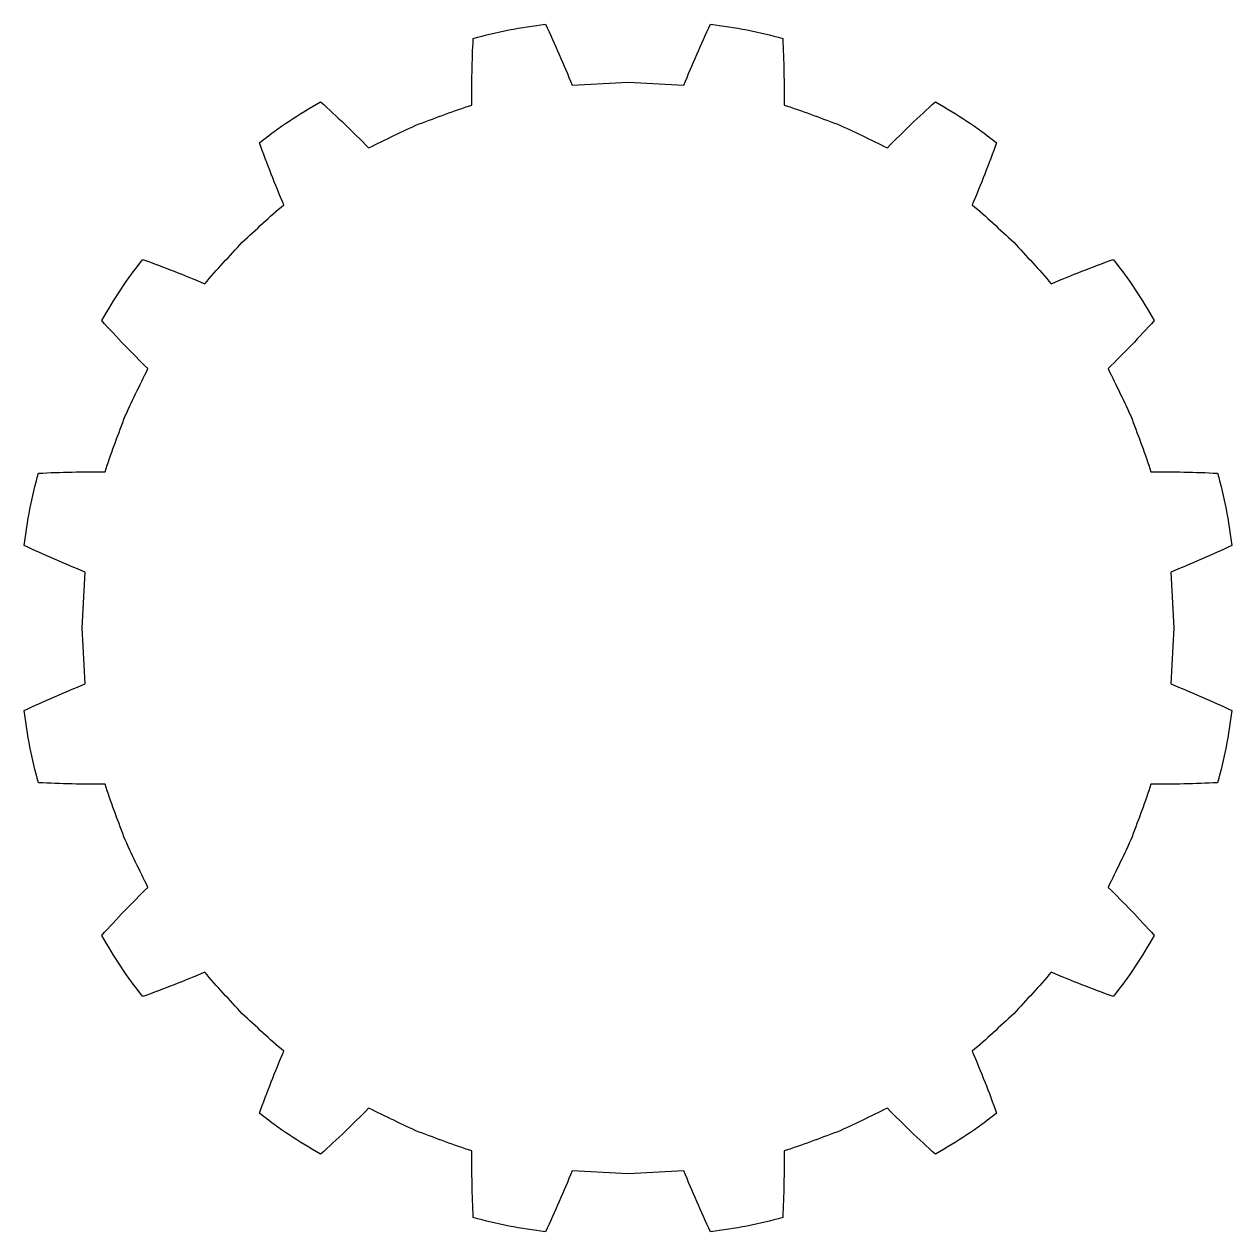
# Model space of a CAD drawing. Header units: centimetres. Extents: x -8.4 to 8.4, y -8.4 to 8.4.
import ezdxf

# ---------------------------------------------------------------- set-up
doc = ezdxf.new("R2010")
doc.units = ezdxf.units.CM
doc.header["$MEASUREMENT"] = 0
doc.layers.add('Camada 1', color=7, linetype='Continuous')

msp = doc.modelspace()

# ---------------------------------------------------------------- linework, layer by layer
at = {"layer": 'Camada 1', "color": 250}
msp.add_open_spline([(7.61421, 0.00029), (7.61421, 0.00029), (7.57418, 0.78068), (7.57418, 0.78068), (7.57418, 0.78068), (7.85919, 0.89429), (8.1429, 1.01769), (8.42527, 1.1511), (8.42527, 1.1511), (8.37992, 1.49149), (8.32166, 1.82933), (8.22472, 2.15972), (8.22472, 2.15972), (7.91214, 2.17517), (7.60176, 2.18107), (7.29405, 2.17694), (7.29405, 2.17694), (7.22134, 2.42694), (7.1195, 2.66785), (7.0337, 2.91351), (7.0337, 2.91351), (6.93033, 3.1523), (6.81026, 3.38407), (6.69929, 3.61997), (6.69929, 3.61997), (6.92032, 3.83508), (7.1335, 4.05754), (7.34339, 4.28931), (7.34339, 4.28931), (7.1713, 4.58699), (6.98546, 4.87436), (6.77112, 5.14307), (6.77112, 5.14307), (6.47629, 5.03713), (6.18771, 4.92362), (5.90535, 4.80223), (5.90535, 4.80223), (5.73771, 5.00122), (5.55718, 5.18974), (5.38354, 5.38339), (5.38354, 5.38339), (5.18944, 5.55738), (5.0009, 5.73812), (4.80212, 5.90541), (4.80212, 5.90541), (4.92351, 6.18799), (5.03736, 6.4767), (5.14296, 6.77105), (5.14296, 6.77105), (4.87417, 6.98547), (4.58691, 7.17179), (4.2892, 7.34345), (4.2892, 7.34345), (4.05729, 7.13369), (3.83499, 6.92035), (3.61975, 6.69935), (3.61975, 6.69935), (3.38409, 6.8104), (3.1522, 6.93068), (2.91321, 7.03373), (2.91321, 7.03373), (2.66776, 7.11956), (2.42672, 7.22137), (2.17685, 7.29397), (2.17685, 7.29397), (2.18085, 7.60179), (2.17484, 7.91217), (2.15949, 8.2252), (2.15949, 8.2252), (1.82917, 8.32168), (1.49122, 8.37994), (1.15083, 8.42529), (1.15083, 8.42529), (1.01743, 8.14293), (0.89403, 7.85924), (0.78065, 7.57442), (0.78065, 7.57442), (0.78065, 7.57442), (0.00005, 7.61411), (0.00005, 7.61411), (0.00005, 7.61411), (0.00005, 7.61411), (-0.78066, 7.57442), (-0.78066, 7.57442), (-0.78066, 7.57442), (-0.89405, 7.85924), (-1.01767, 8.14292), (-1.15086, 8.42529), (-1.15086, 8.42529), (-1.49125, 8.37994), (-1.82907, 8.32168), (-2.15969, 8.22519), (-2.15969, 8.22519), (-2.17514, 7.91216), (-2.18104, 7.60178), (-2.17702, 7.29396), (-2.17702, 7.29396), (-2.42692, 7.2216), (-2.66782, 7.11955), (-2.91349, 7.03372), (-2.91349, 7.03372), (-3.15228, 6.93066), (-3.38405, 6.8106), (-3.61995, 6.69934), (-3.61995, 6.69934), (-3.83506, 6.92035), (-4.05749, 7.13376), (-4.2895, 7.34344), (-4.2895, 7.34344), (-4.5871, 7.17146), (-4.87434, 6.9857), (-5.14281, 6.77104), (-5.14281, 6.77104), (-5.03708, 6.47669), (-4.92358, 6.18798), (-4.80219, 5.9054), (-4.80219, 5.9054), (-5.00118, 5.73787), (-5.18949, 5.55734), (-5.38369, 5.38338), (-5.38369, 5.38338), (-5.55734, 5.18973), (-5.73786, 5.00119), (-5.9055, 4.80222), (-5.9055, 4.80222), (-6.18773, 4.92361), (-6.47644, 5.03712), (-6.77124, 5.14306), (-6.77124, 5.14306), (-6.98524, 4.87438), (-7.17142, 4.58701), (-7.34364, 4.28909), (-7.34364, 4.28909), (-7.13375, 4.05731), (-6.92065, 3.83509), (-6.69933, 3.61943), (-6.69933, 3.61943), (-6.81038, 3.38432), (-6.93044, 3.15231), (-7.03384, 2.91352), (-7.03384, 2.91352), (-7.11967, 2.66785), (-7.22138, 2.42674), (-7.29398, 2.17695), (-7.29398, 2.17695), (-7.6018, 2.18108), (-7.91218, 2.17518), (-8.225, 2.15973), (-8.225, 2.15973), (-8.32168, 1.8293), (-8.37994, 1.49146), (-8.42529, 1.15086), (-8.42529, 1.15086), (-8.14293, 1.01767), (-7.85935, 0.89429), (-7.5742, 0.78068), (-7.5742, 0.78068), (-7.5742, 0.78068), (-7.61389, 0.00029), (-7.61389, 0.00029), (-7.61389, 0.00029), (-7.61389, 0.00029), (-7.5742, -0.7802), (-7.5742, -0.7802), (-7.5742, -0.7802), (-7.85934, -0.89405), (-8.14292, -1.01767), (-8.42529, -1.15083), (-8.42529, -1.15083), (-8.37994, -1.49122), (-8.32168, -1.82893), (-8.22497, -2.15932), (-8.22497, -2.15932), (-7.91215, -2.17512), (-7.60177, -2.1811), (-7.29395, -2.1771), (-7.29395, -2.1771), (-7.22159, -2.427), (-7.11964, -2.66735), (-7.03381, -2.91325), (-7.03381, -2.91325), (-6.93041, -3.15201), (-6.81037, -3.38392), (-6.6993, -3.61958), (-6.6993, -3.61958), (-6.92041, -3.83479), (-7.13372, -4.05757), (-7.3434, -4.28903), (-7.3434, -4.28903), (-7.17142, -4.58671), (-6.98545, -4.87397), (-6.771, -5.14279), (-6.771, -5.14279), (-6.47641, -5.03719), (-6.18773, -4.92334), (-5.90547, -4.80217), (-5.90547, -4.80217), (-5.73783, -5.00095), (-5.5573, -5.18949), (-5.38366, -5.38359), (-5.38366, -5.38359), (-5.18946, -5.557), (-5.00091, -5.738), (-4.80216, -5.90561), (-4.80216, -5.90561), (-4.92345, -6.18774), (-5.03706, -6.47655), (-5.14278, -6.7709), (-5.14278, -6.7709), (-4.87431, -6.98524), (-4.58684, -7.17156), (-4.28926, -7.34319), (-4.28926, -7.34319), (-4.05725, -7.13375), (-3.83505, -6.92033), (-3.61971, -6.69933), (-3.61971, -6.69933), (-3.38428, -6.81006), (-3.15227, -6.93052), (-2.91348, -7.03371), (-2.91348, -7.03371), (-2.66779, -7.11951), (-2.4267, -7.22135), (-2.17701, -7.29385), (-2.17701, -7.29385), (-2.18101, -7.60177), (-2.17513, -7.91213), (-2.15944, -8.22495), (-2.15944, -8.22495), (-1.82927, -8.32166), (-1.49123, -8.37992), (-1.15082, -8.42527), (-1.15082, -8.42527), (-1.01766, -8.14291), (-0.89402, -7.85943), (-0.78064, -7.57442), (-0.78064, -7.57442), (-0.78064, -7.57442), (0.00007, -7.61398), (0.00007, -7.61398), (0.00007, -7.61398), (0.00007, -7.61398), (0.78067, -7.57442), (0.78067, -7.57442), (0.78067, -7.57442), (0.89404, -7.85943), (1.01768, -8.1429), (1.15085, -8.42527), (1.15085, -8.42527), (1.49124, -8.37968), (1.82919, -8.32166), (2.15955, -8.22495), (2.15955, -8.22495), (2.1749, -7.91213), (2.18093, -7.60175), (2.17691, -7.29385), (2.17691, -7.29385), (2.42678, -7.22159), (2.66782, -7.11952), (2.91327, -7.03371), (2.91327, -7.03371), (3.15227, -6.93055), (3.3837, -6.81048), (3.61981, -6.69933), (3.61981, -6.69933), (3.83505, -6.92034), (4.05735, -7.13375), (4.28926, -7.34319), (4.28926, -7.34319), (4.58697, -7.17155), (4.8742, -6.98524), (5.14302, -6.7709), (5.14302, -6.7709), (5.03742, -6.47655), (4.92357, -6.18773), (4.80218, -5.90561), (4.80218, -5.90561), (5.00096, -5.73797), (5.1895, -5.55697), (5.38379, -5.38359), (5.38379, -5.38359), (5.55722, -5.18949), (5.73775, -5.00095), (5.90539, -4.80217), (5.90539, -4.80217), (6.18775, -4.92335), (6.47633, -5.0372), (6.77116, -5.14279), (6.77116, -5.14279), (6.98526, -4.874), (7.17158, -4.58672), (7.34343, -4.28903), (7.34343, -4.28903), (7.13377, -4.05712), (6.92057, -3.83479), (6.69933, -3.61958), (6.69933, -3.61958), (6.81027, -3.38392), (6.93034, -3.15201), (7.03374, -2.91325), (7.03374, -2.91325), (7.11978, -2.66735), (7.22117, -2.42655), (7.29409, -2.1771), (7.29409, -2.1771), (7.6018, -2.1811), (7.91216, -2.17512), (8.22476, -2.15932), (8.22476, -2.15932), (8.3217, -1.82938), (8.37996, -1.49122), (8.42531, -1.15083), (8.42531, -1.15083), (8.14318, -1.01767), (7.85923, -0.89405), (7.57422, -0.7802), (7.57422, -0.7802), (7.57422, -0.7802), (7.61421, 0.00029), (7.61421, 0.00029)], degree=3, knots=[0, 0, 0, 0, 0.01234568, 0.01234568, 0.01234568, 0.01234568, 0.02469136, 0.02469136, 0.02469136, 0.02469136, 0.03703704, 0.03703704, 0.03703704, 0.03703704, 0.04938272, 0.04938272, 0.04938272, 0.04938272, 0.0617284, 0.0617284, 0.0617284, 0.0617284, 0.07407407, 0.07407407, 0.07407407, 0.07407407, 0.08641975, 0.08641975, 0.08641975, 0.08641975, 0.09876543, 0.09876543, 0.09876543, 0.09876543, 0.11111111, 0.11111111, 0.11111111, 0.11111111, 0.12345679, 0.12345679, 0.12345679, 0.12345679, 0.13580247, 0.13580247, 0.13580247, 0.13580247, 0.14814815, 0.14814815, 0.14814815, 0.14814815, 0.16049383, 0.16049383, 0.16049383, 0.16049383, 0.17283951, 0.17283951, 0.17283951, 0.17283951, 0.18518519, 0.18518519, 0.18518519, 0.18518519, 0.19753086, 0.19753086, 0.19753086, 0.19753086, 0.20987654, 0.20987654, 0.20987654, 0.20987654, 0.22222222, 0.22222222, 0.22222222, 0.22222222, 0.2345679, 0.2345679, 0.2345679, 0.2345679, 0.24691358, 0.24691358, 0.24691358, 0.24691358, 0.25925926, 0.25925926, 0.25925926, 0.25925926, 0.27160494, 0.27160494, 0.27160494, 0.27160494, 0.28395062, 0.28395062, 0.28395062, 0.28395062, 0.2962963, 0.2962963, 0.2962963, 0.2962963, 0.30864198, 0.30864198, 0.30864198, 0.30864198, 0.32098765, 0.32098765, 0.32098765, 0.32098765, 0.33333333, 0.33333333, 0.33333333, 0.33333333, 0.34567901, 0.34567901, 0.34567901, 0.34567901, 0.35802469, 0.35802469, 0.35802469, 0.35802469, 0.37037037, 0.37037037, 0.37037037, 0.37037037, 0.38271605, 0.38271605, 0.38271605, 0.38271605, 0.39506173, 0.39506173, 0.39506173, 0.39506173, 0.40740741, 0.40740741, 0.40740741, 0.40740741, 0.41975309, 0.41975309, 0.41975309, 0.41975309, 0.43209877, 0.43209877, 0.43209877, 0.43209877, 0.44444444, 0.44444444, 0.44444444, 0.44444444, 0.45679012, 0.45679012, 0.45679012, 0.45679012, 0.4691358, 0.4691358, 0.4691358, 0.4691358, 0.48148148, 0.48148148, 0.48148148, 0.48148148, 0.49382716, 0.49382716, 0.49382716, 0.49382716, 0.50617284, 0.50617284, 0.50617284, 0.50617284, 0.51851852, 0.51851852, 0.51851852, 0.51851852, 0.5308642, 0.5308642, 0.5308642, 0.5308642, 0.54320988, 0.54320988, 0.54320988, 0.54320988, 0.55555556, 0.55555556, 0.55555556, 0.55555556, 0.56790123, 0.56790123, 0.56790123, 0.56790123, 0.58024691, 0.58024691, 0.58024691, 0.58024691, 0.59259259, 0.59259259, 0.59259259, 0.59259259, 0.60493827, 0.60493827, 0.60493827, 0.60493827, 0.61728395, 0.61728395, 0.61728395, 0.61728395, 0.62962963, 0.62962963, 0.62962963, 0.62962963, 0.64197531, 0.64197531, 0.64197531, 0.64197531, 0.65432099, 0.65432099, 0.65432099, 0.65432099, 0.66666667, 0.66666667, 0.66666667, 0.66666667, 0.67901235, 0.67901235, 0.67901235, 0.67901235, 0.69135802, 0.69135802, 0.69135802, 0.69135802, 0.7037037, 0.7037037, 0.7037037, 0.7037037, 0.71604938, 0.71604938, 0.71604938, 0.71604938, 0.72839506, 0.72839506, 0.72839506, 0.72839506, 0.74074074, 0.74074074, 0.74074074, 0.74074074, 0.75308642, 0.75308642, 0.75308642, 0.75308642, 0.7654321, 0.7654321, 0.7654321, 0.7654321, 0.77777778, 0.77777778, 0.77777778, 0.77777778, 0.79012346, 0.79012346, 0.79012346, 0.79012346, 0.80246914, 0.80246914, 0.80246914, 0.80246914, 0.81481481, 0.81481481, 0.81481481, 0.81481481, 0.82716049, 0.82716049, 0.82716049, 0.82716049, 0.83950617, 0.83950617, 0.83950617, 0.83950617, 0.85185185, 0.85185185, 0.85185185, 0.85185185, 0.86419753, 0.86419753, 0.86419753, 0.86419753, 0.87654321, 0.87654321, 0.87654321, 0.87654321, 0.88888889, 0.88888889, 0.88888889, 0.88888889, 0.90123457, 0.90123457, 0.90123457, 0.90123457, 0.91358025, 0.91358025, 0.91358025, 0.91358025, 0.92592593, 0.92592593, 0.92592593, 0.92592593, 0.9382716, 0.9382716, 0.9382716, 0.9382716, 0.95061728, 0.95061728, 0.95061728, 0.95061728, 0.96296296, 0.96296296, 0.96296296, 0.96296296, 0.97530864, 0.97530864, 0.97530864, 0.97530864, 1, 1, 1, 1], dxfattribs=at)

doc.saveas('drawing.dxf')
